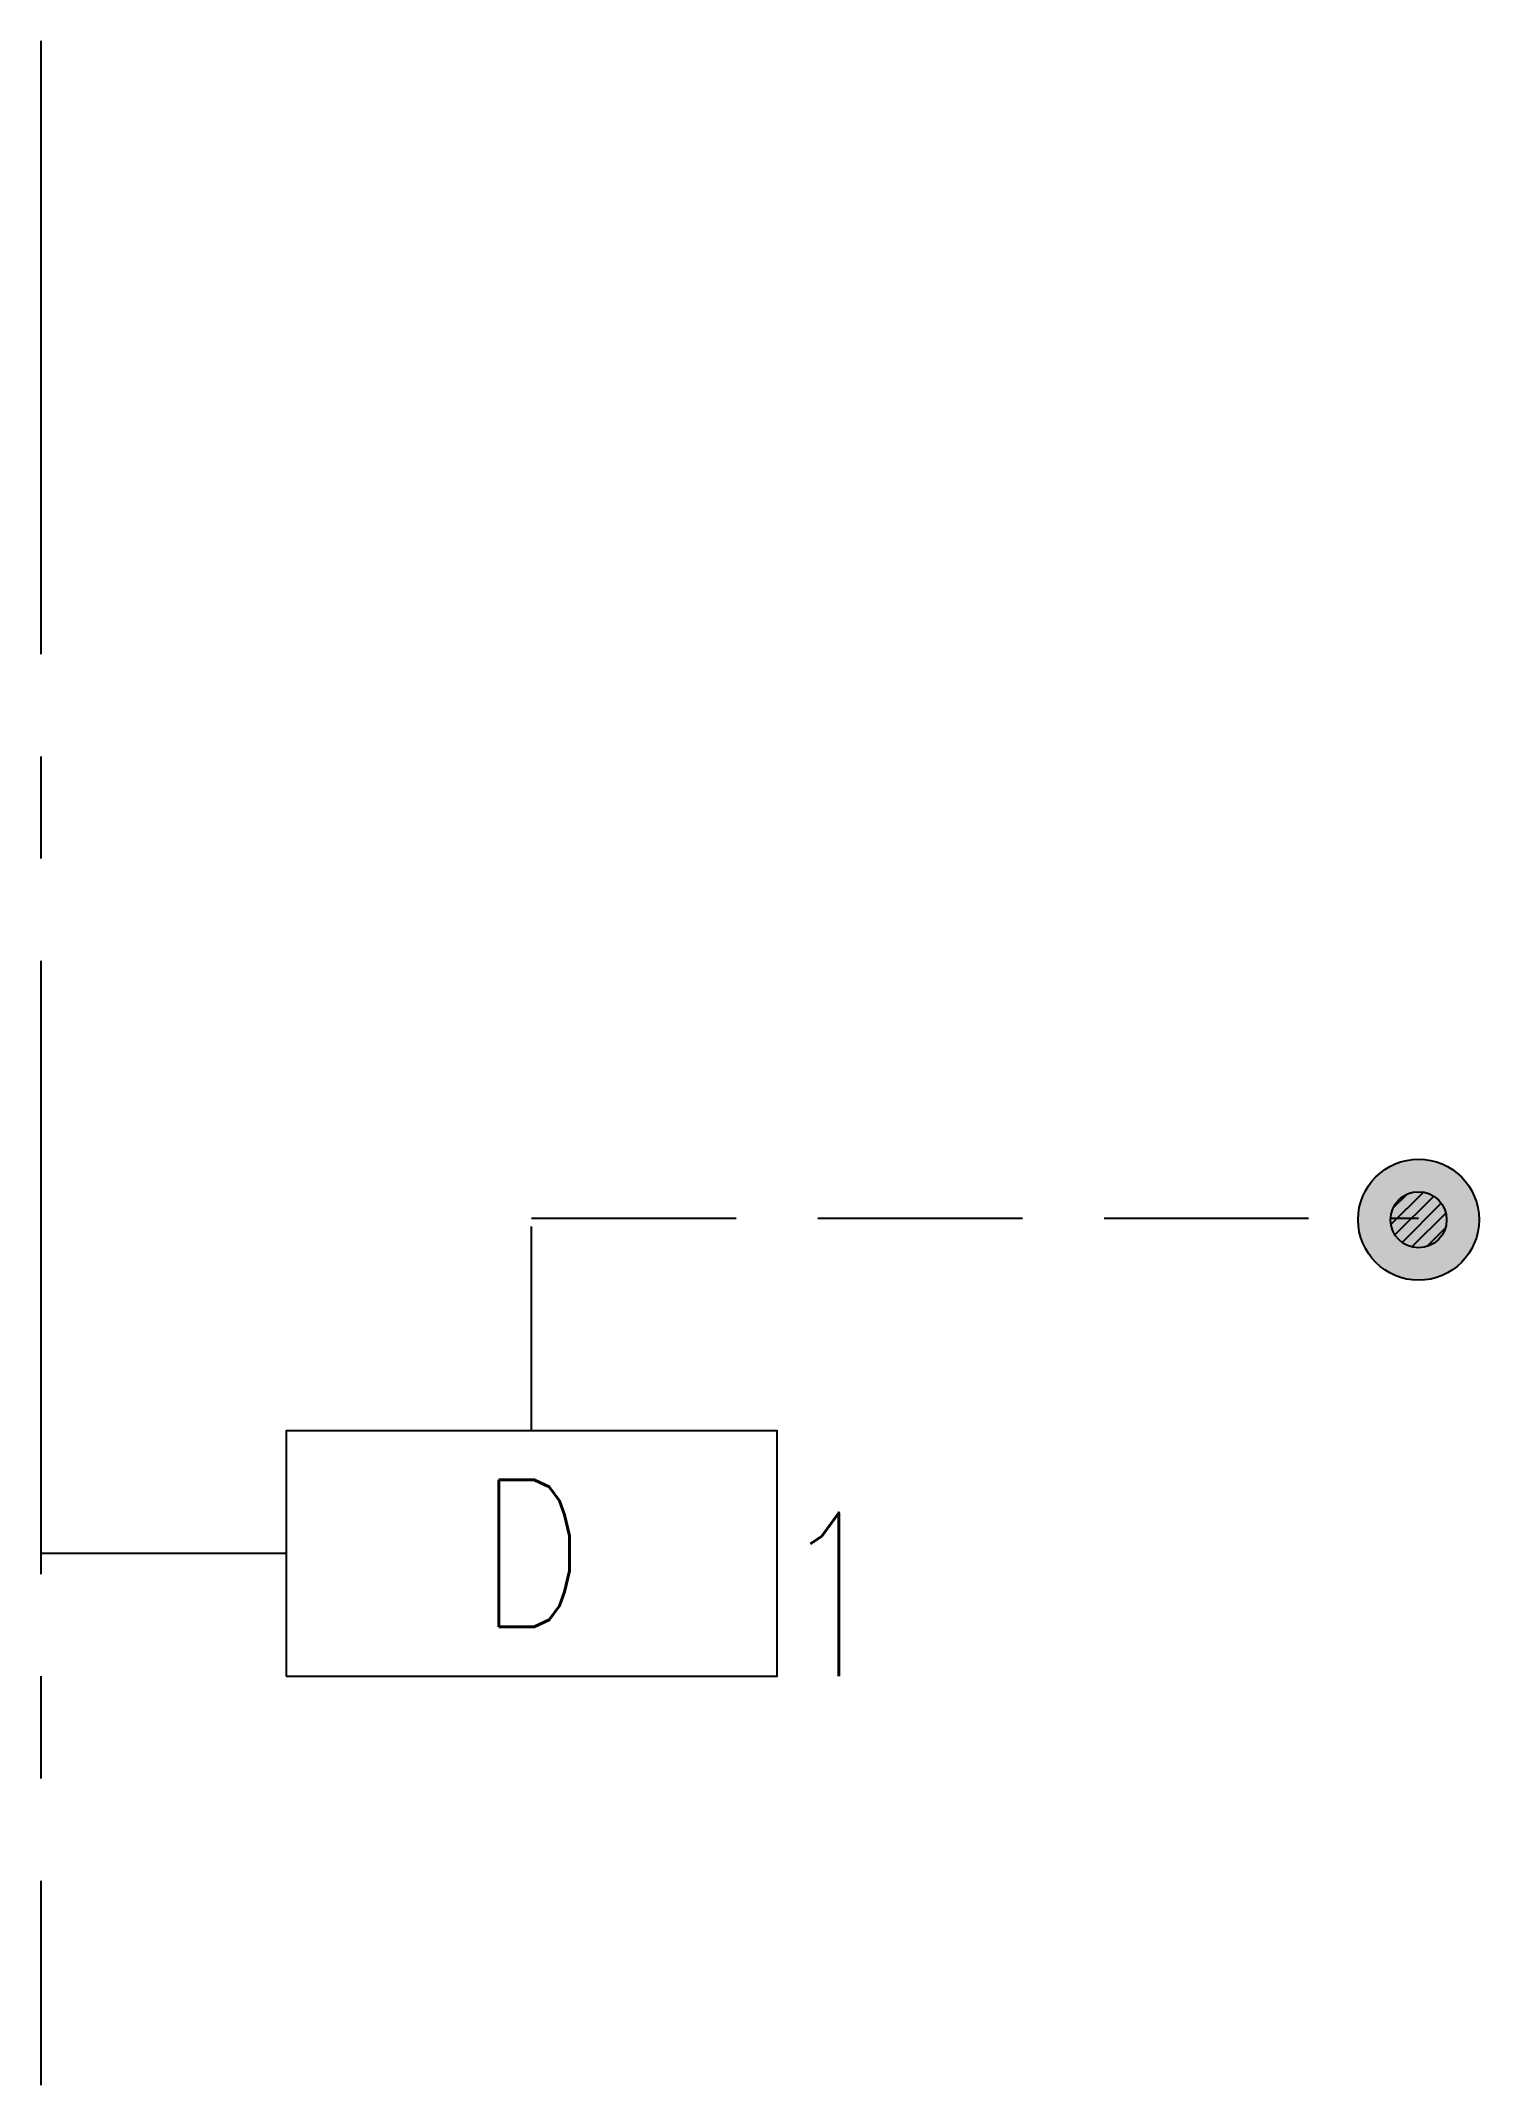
# Model space of a CAD drawing. Header units: millimetres. Extents: x 100 to 1858, y 0 to 2500.
import ezdxf

# ---------------------------------------------------------------- set-up
doc = ezdxf.new("R2010")
doc.units = ezdxf.units.MM
doc.header["$LTSCALE"] = 1000
doc.linetypes.add('CENTER2', pattern=[1.125, 0.75, -0.125, 0.125, -0.125])
doc.linetypes.add('DASH', pattern=[0.35, 0.25, -0.1])
doc.layers.add('E-ANNO-TEXT', color=6, linetype='Continuous')
doc.layers.add('E-EQUIP', color=4, linetype='Continuous')
doc.styles.add('E-TEXT', font='romans.shx', dxfattribs={"width": 0.8, "bigfont": 'hztxt.shx'})

# ---------------------------------------------------------------- blocks, each defined once
blk = doc.blocks.new('FA-37-区域显示器')
blk.add_lwpolyline([(-3, 0), (3, 0), (3, 3), (-3, 3)], close=True)
at = {"color": 6, "insert": (0, 1.504), "char_height": 1.8, "width": 6, "attachment_point": 5, "line_spacing_factor": 0.6, "style": 'E-TEXT'}
blk.add_mtext('D', dxfattribs=at)

msp = doc.modelspace()

# ---------------------------------------------------------------- hatches: boundary and pattern name
at = {"layer": 'E-EQUIP'}
h = msp.add_hatch(color=256, dxfattribs=at)
edge = h.paths.add_edge_path()
edge.add_arc((1784.4, 1058.3), 74, 0, 360)
h = msp.add_hatch(dxfattribs=at)
h.set_pattern_fill('ANSI31', color=256, scale=100, style=0)
h.set_pattern_definition([(45, (-379668.457, -219552.9), (-8.83883476, 8.83883476), [])])
h.paths.add_polyline_path([(1818.6, 1058.3, 1), (1750.1, 1058.3, 1)])

# ---------------------------------------------------------------- linework, layer by layer
at = {"layer": 'E-ANNO-TEXT', "color": 161, "linetype": 'CENTER2'}
for p, q in [((100, 2500), (100, 0)), ((400, 650), (100, 650))]:
    msp.add_line(p, q, dxfattribs=at)
at = {"layer": 'E-ANNO-TEXT', "color": 2, "linetype": 'DASH'}
for p, q in [((700, 1060.1), (1784.4, 1060.1)), ((700, 800), (700, 1060.1))]:
    msp.add_line(p, q, dxfattribs=at)
at = {"layer": 'E-EQUIP'}
for radius in [74, 34.3]:
    msp.add_circle((1784.4, 1058.3), radius, dxfattribs=at)

# ---------------------------------------------------------------- block references
at = {"layer": 'E-EQUIP', "xscale": 100, "yscale": 100, "zscale": 100}
msp.add_blockref('FA-37-区域显示器', (700, 500), dxfattribs=at)

# ---------------------------------------------------------------- texts
at = {"layer": 'E-ANNO-TEXT', "color": 6, "style": 'E-TEXT', "width": 0.8}
msp.add_text('1', height=200, rotation=0, dxfattribs=at).set_placement((1000, 500))

doc.saveas('drawing.dxf')
